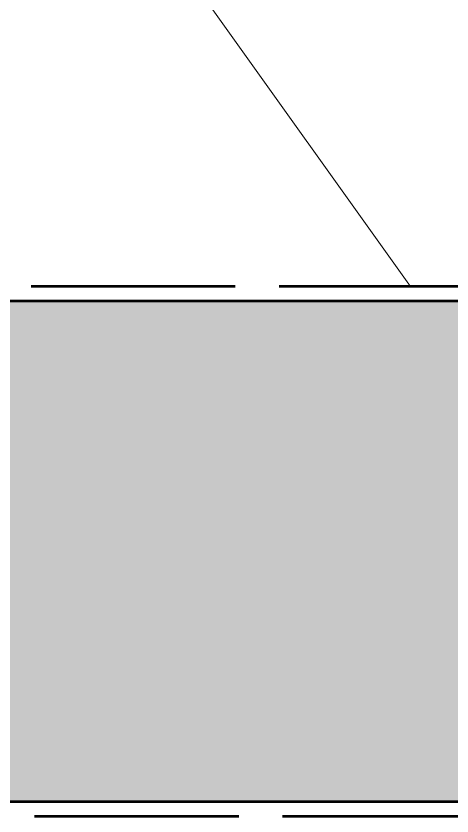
# Model space of a CAD drawing. Header units: millimetres. Extents: x -6059 to 35224, y -4267 to 3794.
# Drawn here: x 28706 to 29761, y -35 to 1899 of the extents above; entities that cross this region are included whole.
import ezdxf

# ---------------------------------------------------------------- set-up
doc = ezdxf.new("R2010")
doc.units = ezdxf.units.MM
doc.linetypes.add('DASH_494_106', pattern=[599.722222, 493.888889, -105.833333])
for name, color, linetype in [('GEOFAB', 5, 'Continuous'), ('LEADERS', 7, 'Continuous'), ('MODULE_ART', 7, 'Continuous'), ('TANK', 7, 'Continuous')]:
    doc.layers.add(name, color=color, linetype=linetype)

# ---------------------------------------------------------------- blocks, each defined once
blk = doc.blocks.new('atlancube_face')
at = {"true_color": 0x000000}
blk.add_solid([(-1.8, -1.8), (1151.8, -1.8), (-1.8, 781.8), (1151.8, 781.8)], dxfattribs=at)

msp = doc.modelspace()

# ---------------------------------------------------------------- linework, layer by layer
at = {"layer": 'GEOFAB', "color": 5, "linetype": 'DASH_494_106', "lineweight": 53}
msp.add_lwpolyline([(-35.3, -35.3), (32235.3, -35.3), (32235.3, 1245.3), (-35.3, 1245.3)], close=True, dxfattribs=at)
at = {"layer": 'LEADERS', "lineweight": 18}
msp.add_line((28919.2, 2282.4), (29660, 1245.3), dxfattribs=at)
at = {"layer": 'TANK', "lineweight": 53}
msp.add_lwpolyline([(0, 0), (32200, 0), (32200, 1210), (0, 1210)], close=True, dxfattribs=at)

# ---------------------------------------------------------------- block references
at = {"layer": 'MODULE_ART', "yscale": 0.5512820512820513}
for p in [(27600, 780), (28750, 780)]:
    msp.add_blockref('atlancube_face', p, dxfattribs=at)
at = {"layer": 'MODULE_ART'}
for p in [(27600, 0), (28750, 0)]:
    msp.add_blockref('atlancube_face', p, dxfattribs=at)

doc.saveas('drawing.dxf')
